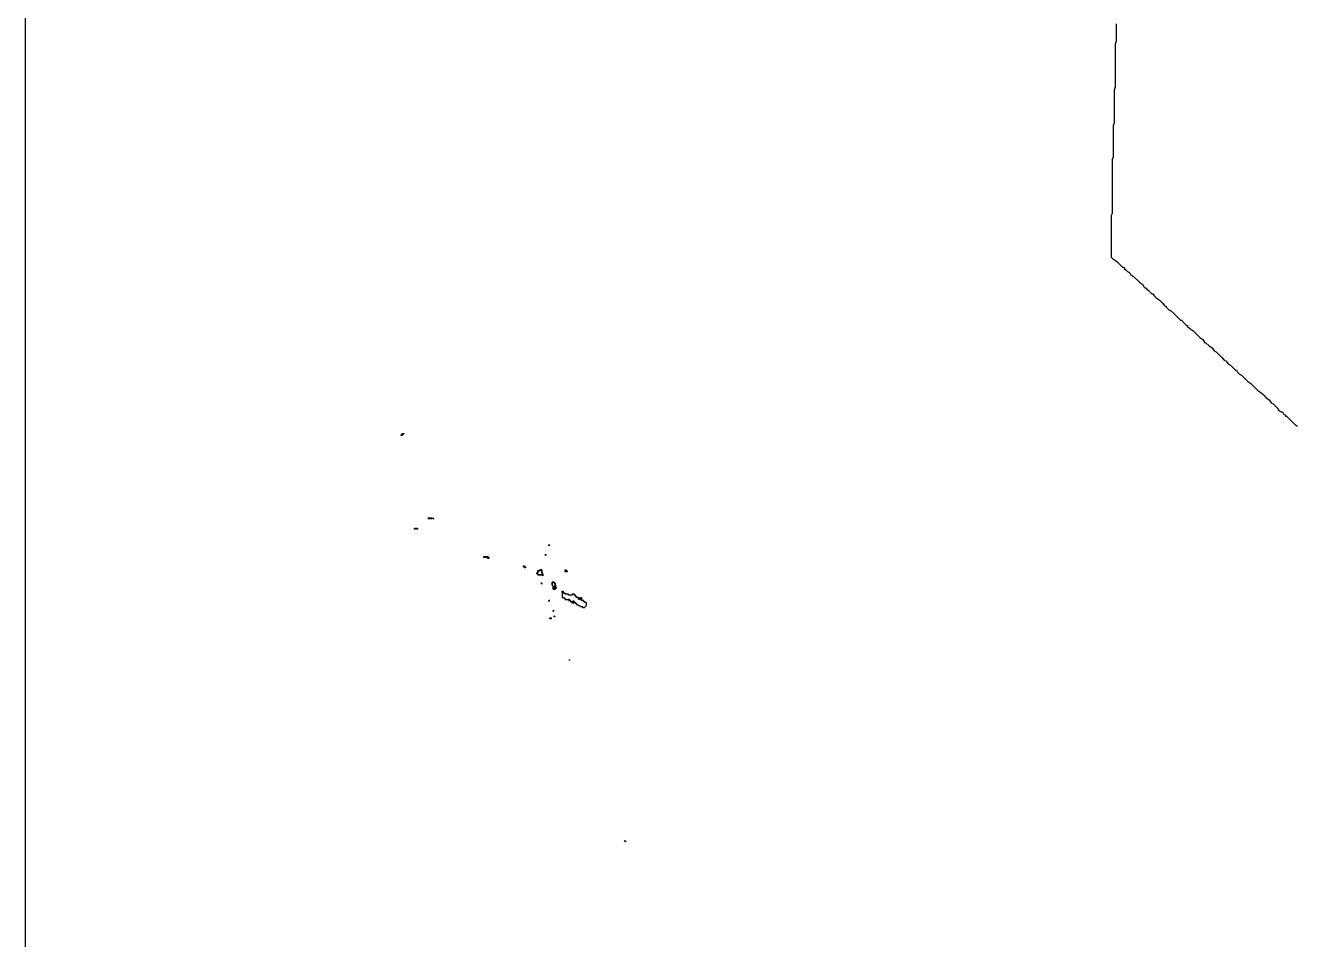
# Model space of a CAD drawing. Extents: x 7 to 605, y 7 to 778.
# Drawn here: x 6.7 to 305.9, y 347.2 to 562.7 of the extents above; entities that cross this region are included whole.
import ezdxf

# ---------------------------------------------------------------- set-up
doc = ezdxf.new("R2010")
doc.units = 0
doc.header["$MEASUREMENT"] = 0
doc.layers.add('STATE', color=7, linetype='CONTINUOUS')

# ---------------------------------------------------------------- blocks, each defined once
blk = doc.blocks.new('BLOCK_2')
at = {"layer": 'STATE'}
for points in [[(6.72, 7.12), (6.72, 778.08), (605.17, 778.08), (605.17, 7.12), (6.72, 7.12)], [(95.26, 466.05), (95.26, 466.29), (95.5, 466.29), (95.5, 466.53), (95.74, 466.53), (95.98, 466.53), (95.74, 466.29), (95.5, 466.29), (95.5, 466.05), (95.26, 466.05)], [(101.74, 446.36), (101.5, 446.6), (101.74, 446.6), (101.98, 446.6), (102.22, 446.6), (102.46, 446.6), (102.46, 446.36), (101.98, 446.36), (101.74, 446.36)], [(102.7, 446.36), (102.7, 446.6), (102.94, 446.36), (102.7, 446.36)], [(98.38, 443.96), (98.38, 444.2), (98.62, 444.2), (98.86, 444.2), (99.1, 444.2), (99.1, 443.96), (98.86, 443.96), (98.62, 443.96), (98.38, 443.96)], [(130.06, 440.12), (130.06, 440.36), (130.3, 440.12), (130.06, 440.12)], [(115.66, 437), (115.66, 437.24), (115.42, 437.24), (115.18, 437.24), (114.94, 437.24), (114.7, 437.24), (114.7, 437.48), (114.94, 437.48), (115.18, 437.48), (115.42, 437.48), (115.66, 437.48), (115.9, 437.24), (115.9, 437), (115.66, 437)], [(129.34, 437.72), (129.1, 437.96), (129.34, 437.96), (129.34, 437.72)], [(124.06, 435.08), (124.06, 435.32), (124.3, 435.32), (124.3, 435.08), (124.06, 435.08)], [(124.3, 434.84), (124.3, 435.08), (124.54, 435.08), (124.54, 434.84), (124.3, 434.84)], [(128.62, 432.92), (128.38, 433.16), (128.14, 433.16), (127.9, 433.16), (127.66, 433.16), (127.42, 433.16), (127.42, 433.4), (127.18, 433.4), (127.18, 433.64), (127.42, 433.64), (127.42, 433.88), (127.42, 434.12), (127.66, 434.12), (127.9, 434.12), (127.9, 434.36), (128.14, 434.36), (128.38, 434.36), (128.38, 434.12), (128.38, 433.88), (128.38, 433.64), (128.62, 433.64), (128.38, 433.4), (128.62, 433.4), (128.62, 433.16), (128.62, 432.92)], [(133.9, 434.12), (133.9, 434.36), (134.14, 434.36), (134.14, 434.12), (134.38, 434.12), (134.38, 433.88), (134.14, 433.88), (133.9, 433.88), (133.9, 434.12)], [(130.78, 431.24), (130.78, 431.48), (131.02, 431.48), (131.26, 431.48), (131.26, 431.24), (131.5, 431.24), (131.5, 431), (131.5, 430.76), (131.74, 430.52), (131.5, 430.52), (131.26, 430.52), (131.26, 430.28), (131.26, 430.04), (131.5, 430.04), (131.5, 430.28), (131.74, 430.28), (131.74, 430.04), (131.5, 430.04), (131.5, 429.8), (131.26, 429.8), (131.02, 429.8), (131.02, 430.04), (131.02, 430.28), (131.02, 430.52), (130.78, 430.76), (130.78, 431), (130.78, 431.24)], [(133.18, 429.08), (133.18, 429.32), (133.42, 429.32), (133.42, 429.08), (133.18, 429.08)], [(135.33, 426.68), (135.58, 426.92), (135.58, 426.68), (135.33, 426.68)], [(135.81, 426.44), (135.58, 426.68), (135.81, 426.68), (135.81, 426.44)], [(137.49, 427.64), (137.49, 427.88), (137.73, 427.88), (137.73, 427.64), (137.49, 427.64)], [(130.3, 422.84), (130.3, 423.08), (130.54, 423.08), (130.54, 422.84), (130.3, 422.84)], [(131.02, 424.76), (131.26, 424.76), (131.02, 424.52), (131.02, 424.76)], [(131.26, 423.32), (131.26, 423.56), (131.5, 423.32), (131.26, 423.32)], [(148.05, 370.28), (147.81, 370.52), (148.05, 370.52), (148.05, 370.28)]]:
    blk.add_lwpolyline(points, dxfattribs=at)
at = {"layer": 'STATE', "color": 2}
for points in [[(263.71, 563.02), (263.71, 562.3), (263.71, 561.34), (263.71, 560.38), (263.71, 560.14), (263.71, 559.66), (263.71, 558.94), (263.47, 558.22), (263.47, 557.26), (263.47, 556.54), (263.47, 555.58), (263.47, 554.86), (263.47, 554.62), (263.47, 554.38), (263.47, 554.14), (263.47, 553.66), (263.47, 552.7), (263.47, 552.22), (263.47, 551.74), (263.47, 551.5), (263.47, 550.78), (263.47, 550.54), (263.47, 550.06), (263.47, 549.1), (263.47, 548.14), (263.23, 547.42), (263.23, 547.17), (263.23, 546.21), (263.23, 545.5), (263.23, 545.25), (263.23, 544.77), (263.23, 544.53), (263.23, 544.29), (263.23, 544.05), (263.23, 543.81), (263.23, 543.09), (263.23, 542.85), (263.23, 542.61), (263.23, 541.89), (263.23, 541.65), (263.23, 540.93), (263.23, 540.69), (263.23, 540.45), (263.23, 540.21), (263.23, 539.73), (262.99, 539.01), (262.99, 538.29), (262.99, 537.33), (262.99, 536.85), (262.99, 535.89), (262.99, 535.17), (262.99, 534.69), (262.99, 534.45), (262.99, 533.97), (262.99, 533.25), (262.99, 532.29), (262.99, 531.57), (262.75, 531.09), (262.75, 530.85), (262.75, 530.13), (262.75, 529.89), (262.75, 529.17), (262.75, 528.21), (262.75, 527.49), (262.75, 526.77), (262.75, 526.05), (262.75, 525.57), (262.75, 525.33), (262.75, 525.09), (262.75, 524.61), (262.75, 524.13), (262.75, 523.89), (262.75, 523.65), (262.75, 523.17), (262.75, 522.21), (262.75, 521.25), (262.75, 520.53), (262.75, 520.29), (262.75, 519.57), (262.75, 519.09), (262.75, 518.37), (262.51, 517.89), (262.51, 517.17), (262.51, 516.69), (262.51, 515.97), (262.51, 515.25), (262.51, 514.77), (262.51, 514.29), (262.51, 513.57), (262.51, 512.85), (262.51, 512.61), (262.51, 511.65), (262.51, 510.69), (262.51, 509.97), (262.51, 509.01), (262.51, 508.53), (262.51, 508.05), (262.99, 507.57), (263.47, 507.33), (263.95, 506.85), (264.43, 506.37), (265.15, 505.65), (265.39, 505.65), (265.63, 505.41), (265.63, 505.17), (265.87, 505.17), (266.11, 504.93), (266.35, 504.69), (266.83, 504.45), (267.07, 503.97), (267.79, 503.49), (268.03, 503.25), (268.75, 502.53), (269.23, 502.05), (269.95, 501.57), (270.19, 501.09), (270.43, 500.85), (270.67, 500.85), (270.91, 500.61), (270.91, 500.37), (271.15, 500.37), (271.63, 499.89), (272.11, 499.41), (272.35, 499.41), (272.59, 498.93), (273.07, 498.45), (273.79, 497.97), (274.03, 497.73), (274.51, 497.25), (274.99, 496.77), (275.23, 496.53), (275.47, 496.53), (275.47, 496.29), (275.71, 496.05), (275.95, 495.81), (276.19, 495.57), (276.43, 495.57), (277.15, 494.85), (277.87, 494.13), (278.35, 493.65), (278.83, 493.17), (279.07, 493.17), (279.79, 492.45), (280.27, 491.97), (280.51, 491.97), (280.51, 491.73), (280.99, 491.25), (281.71, 490.77), (281.95, 490.53), (282.19, 490.29), (282.67, 489.81), (282.91, 489.57), (283.39, 489.09), (284.11, 488.61), (284.59, 487.89), (284.83, 487.89), (285.55, 487.17), (286.27, 486.69), (286.75, 485.97), (287.23, 485.73), (287.71, 485.25), (288.19, 484.77), (288.67, 484.29), (289.15, 483.81), (289.63, 483.57), (289.63, 483.33), (289.87, 483.33), (289.87, 483.09), (290.59, 482.61), (290.83, 482.37), (291.31, 481.89), (291.55, 481.65), (291.79, 481.41), (292.03, 481.41), (292.27, 480.93), (292.75, 480.45), (293.23, 480.21), (293.95, 479.49), (294.67, 478.77), (295.39, 478.29), (295.87, 477.81), (296.35, 477.33), (296.83, 476.85), (297.07, 476.61), (297.79, 476.13), (298.27, 475.65), (298.51, 475.41), (298.99, 474.93), (299.71, 474.45), (300.19, 473.73), (300.67, 473.49), (301.15, 473.01), (301.86, 472.29), (301.86, 472.05), (302.58, 471.57), (302.82, 471.57), (303.06, 471.09), (303.54, 470.85), (303.54, 470.61), (303.78, 470.61), (304.26, 470.13), (304.74, 469.65), (304.98, 469.41), (305.22, 469.17), (305.7, 468.69), (306.42, 468.21)], [(137.73, 427.4), (137.73, 427.64), (137.49, 427.64), (137.49, 427.88), (137.73, 427.88), (137.73, 427.64), (137.73, 427.4)]]:
    blk.add_lwpolyline(points, dxfattribs=at)
for points, knots in [([(124.3, 435.08), (124.3, 435.08), (124.3, 435.32), (124.3, 435.32), (124.3, 435.32), (124.3, 435.08), (124.3, 435.08)], [0, 0, 0, 0, 1, 1, 1, 2, 2, 2, 2]), ([(128.14, 434.36), (128.14, 434.36), (128.38, 434.36), (128.38, 434.36), (128.38, 434.36), (128.38, 434.12), (128.38, 434.12), (128.38, 434.12), (128.38, 433.88), (128.38, 433.88), (128.38, 433.88), (128.38, 433.64), (128.38, 433.64), (128.38, 433.64), (128.62, 433.64), (128.62, 433.64), (128.62, 433.64), (128.38, 433.4), (128.38, 433.4), (128.38, 433.4), (128.62, 433.4), (128.62, 433.4), (128.62, 433.4), (128.62, 433.16), (128.62, 433.16), (128.62, 433.16), (128.62, 432.92), (128.62, 432.92), (128.62, 432.92), (128.38, 433.16), (128.38, 433.16), (128.38, 433.16), (128.14, 433.16), (128.14, 433.16), (128.14, 433.16), (127.9, 433.16), (127.9, 433.16), (127.9, 433.16), (127.66, 433.16), (127.66, 433.16), (127.66, 433.16), (127.42, 433.16), (127.42, 433.16), (127.42, 433.16), (127.42, 433.4), (127.42, 433.4), (127.42, 433.4), (127.18, 433.4), (127.18, 433.4), (127.18, 433.4), (127.42, 433.4), (127.42, 433.4), (127.42, 433.4), (127.18, 433.4), (127.18, 433.4), (127.18, 433.4), (127.18, 433.64), (127.18, 433.64), (127.18, 433.64), (127.42, 433.64), (127.42, 433.64), (127.42, 433.64), (127.42, 433.88), (127.42, 433.88), (127.42, 433.88), (127.42, 434.12), (127.42, 434.12), (127.42, 434.12), (127.66, 434.12), (127.66, 434.12), (127.66, 434.12), (127.9, 434.12), (127.9, 434.12), (127.9, 434.12), (127.9, 434.36), (127.9, 434.36), (127.9, 434.36), (128.14, 434.36), (128.14, 434.36)], [0, 0, 0, 0, 1, 1, 1, 2, 2, 2, 3, 3, 3, 4, 4, 4, 5, 5, 5, 6, 6, 6, 7, 7, 7, 8, 8, 8, 9, 9, 9, 10, 10, 10, 11, 11, 11, 12, 12, 12, 13, 13, 13, 14, 14, 14, 15, 15, 15, 16, 16, 16, 17, 17, 17, 18, 18, 18, 19, 19, 19, 20, 20, 20, 21, 21, 21, 22, 22, 22, 23, 23, 23, 24, 24, 24, 25, 25, 25, 26, 26, 26, 26]), ([(128.14, 431.24), (128.14, 431.24), (128.38, 431.24), (128.38, 431.24), (128.38, 431.24), (128.38, 431), (128.38, 431), (128.38, 431), (128.38, 431.24), (128.38, 431.24), (128.38, 431.24), (128.14, 431.24), (128.14, 431.24)], [0, 0, 0, 0, 1, 1, 1, 2, 2, 2, 3, 3, 3, 4, 4, 4, 4]), ([(131.26, 431.24), (131.26, 431.24), (131.5, 431.24), (131.5, 431.24), (131.5, 431.24), (131.26, 431.24), (131.26, 431.24), (131.26, 431.24), (131.5, 431.24), (131.5, 431.24), (131.5, 431.24), (131.5, 431), (131.5, 431), (131.5, 431), (131.5, 430.76), (131.5, 430.76), (131.5, 430.76), (131.74, 430.52), (131.74, 430.52), (131.74, 430.52), (131.5, 430.52), (131.5, 430.52), (131.5, 430.52), (131.5, 430.76), (131.5, 430.76), (131.5, 430.76), (131.5, 430.52), (131.5, 430.52), (131.5, 430.52), (131.26, 430.52), (131.26, 430.52), (131.26, 430.52), (131.26, 430.28), (131.26, 430.28), (131.26, 430.28), (131.02, 430.28), (131.02, 430.28), (131.02, 430.28), (131.26, 430.28), (131.26, 430.28), (131.26, 430.28), (131.26, 430.04), (131.26, 430.04), (131.26, 430.04), (131.5, 430.04), (131.5, 430.04), (131.5, 430.04), (131.5, 430.28), (131.5, 430.28), (131.5, 430.28), (131.74, 430.28), (131.74, 430.28), (131.74, 430.28), (131.74, 430.04), (131.74, 430.04), (131.74, 430.04), (131.5, 430.04), (131.5, 430.04), (131.5, 430.04), (131.74, 430.04), (131.74, 430.04), (131.74, 430.04), (131.5, 430.04), (131.5, 430.04), (131.5, 430.04), (131.5, 429.8), (131.5, 429.8), (131.5, 429.8), (131.26, 429.8), (131.26, 429.8), (131.26, 429.8), (131.02, 429.8), (131.02, 429.8), (131.02, 429.8), (131.02, 430.04), (131.02, 430.04), (131.02, 430.04), (131.02, 430.28), (131.02, 430.28), (131.02, 430.28), (131.02, 430.52), (131.02, 430.52), (131.02, 430.52), (130.78, 430.76), (130.78, 430.76), (130.78, 430.76), (130.78, 431), (130.78, 431), (130.78, 431), (130.78, 431.24), (130.78, 431.24), (130.78, 431.24), (130.78, 431.48), (130.78, 431.48), (130.78, 431.48), (131.02, 431.48), (131.02, 431.48), (131.02, 431.48), (131.26, 431.48), (131.26, 431.48), (131.26, 431.48), (131.26, 431.24), (131.26, 431.24)], [0, 0, 0, 0, 1, 1, 1, 2, 2, 2, 3, 3, 3, 4, 4, 4, 5, 5, 5, 6, 6, 6, 7, 7, 7, 8, 8, 8, 9, 9, 9, 10, 10, 10, 11, 11, 11, 12, 12, 12, 13, 13, 13, 14, 14, 14, 15, 15, 15, 16, 16, 16, 17, 17, 17, 18, 18, 18, 19, 19, 19, 20, 20, 20, 21, 21, 21, 22, 22, 22, 23, 23, 23, 24, 24, 24, 25, 25, 25, 26, 26, 26, 27, 27, 27, 28, 28, 28, 29, 29, 29, 30, 30, 30, 31, 31, 31, 32, 32, 32, 33, 33, 33, 34, 34, 34, 34]), ([(133.42, 428.84), (133.42, 428.84), (133.66, 428.84), (133.66, 428.84), (133.66, 428.84), (133.9, 428.84), (133.9, 428.84), (133.9, 428.84), (133.9, 428.6), (133.9, 428.6), (133.9, 428.6), (134.14, 428.6), (134.14, 428.6), (134.14, 428.6), (134.38, 428.6), (134.38, 428.6), (134.38, 428.6), (134.62, 428.6), (134.62, 428.6), (134.62, 428.6), (134.62, 428.36), (134.62, 428.36), (134.62, 428.36), (134.86, 428.36), (134.86, 428.36), (134.86, 428.36), (135.1, 428.36), (135.1, 428.36), (135.1, 428.36), (135.33, 428.36), (135.33, 428.36), (135.33, 428.36), (135.58, 428.6), (135.58, 428.6), (135.58, 428.6), (135.58, 428.36), (135.58, 428.36), (135.58, 428.36), (135.58, 428.6), (135.58, 428.6), (135.58, 428.6), (135.58, 428.36), (135.58, 428.36), (135.58, 428.36), (135.58, 428.6), (135.58, 428.6), (135.58, 428.6), (135.81, 428.6), (135.81, 428.6), (135.81, 428.6), (136.06, 428.6), (136.06, 428.6), (136.06, 428.6), (136.06, 428.36), (136.06, 428.36), (136.06, 428.36), (136.29, 428.36), (136.29, 428.36), (136.29, 428.36), (136.29, 428.12), (136.29, 428.12), (136.29, 428.12), (136.54, 428.12), (136.54, 428.12), (136.54, 428.12), (136.29, 428.12), (136.29, 428.12), (136.29, 428.12), (136.54, 428.12), (136.54, 428.12), (136.54, 428.12), (136.54, 427.88), (136.54, 427.88), (136.54, 427.88), (136.77, 427.88), (136.77, 427.88), (136.77, 427.88), (137.02, 427.88), (137.02, 427.88), (137.02, 427.88), (137.02, 427.64), (137.02, 427.64), (137.02, 427.64), (137.02, 427.4), (137.02, 427.4), (137.02, 427.4), (137.02, 427.88), (137.02, 427.88), (137.02, 427.88), (137.25, 427.64), (137.25, 427.64), (137.25, 427.64), (137.25, 427.4), (137.25, 427.4), (137.25, 427.4), (137.49, 427.4), (137.49, 427.4), (137.49, 427.4), (137.73, 427.4), (137.73, 427.4), (137.73, 427.4), (137.73, 427.16), (137.73, 427.16), (137.73, 427.16), (137.73, 427.4), (137.73, 427.4), (137.73, 427.4), (137.73, 427.16), (137.73, 427.16), (137.73, 427.16), (137.97, 427.16), (137.97, 427.16), (137.97, 427.16), (138.21, 427.16), (138.21, 427.16), (138.21, 427.16), (138.21, 426.92), (138.21, 426.92), (138.21, 426.92), (138.45, 426.92), (138.45, 426.92), (138.45, 426.92), (138.45, 426.68), (138.45, 426.68), (138.45, 426.68), (138.69, 426.68), (138.69, 426.68), (138.69, 426.68), (138.93, 426.68), (138.93, 426.68), (138.93, 426.68), (138.93, 426.44), (138.93, 426.44), (138.93, 426.44), (138.93, 426.2), (138.93, 426.2), (138.93, 426.2), (138.93, 425.96), (138.93, 425.96), (138.93, 425.96), (138.69, 425.72), (138.69, 425.72), (138.69, 425.72), (138.45, 425.48), (138.45, 425.48), (138.45, 425.48), (138.21, 425.48), (138.21, 425.48), (138.21, 425.48), (137.97, 425.48), (137.97, 425.48), (137.97, 425.48), (137.97, 425.72), (137.97, 425.72), (137.97, 425.72), (137.73, 425.72), (137.73, 425.72), (137.73, 425.72), (137.49, 425.72), (137.49, 425.72), (137.49, 425.72), (137.25, 425.96), (137.25, 425.96), (137.25, 425.96), (137.02, 425.96), (137.02, 425.96), (137.02, 425.96), (136.77, 426.2), (136.77, 426.2), (136.77, 426.2), (136.54, 426.2), (136.54, 426.2), (136.54, 426.2), (136.54, 426.44), (136.54, 426.44), (136.54, 426.44), (136.29, 426.44), (136.29, 426.44), (136.29, 426.44), (136.29, 426.68), (136.29, 426.68), (136.29, 426.68), (136.06, 426.68), (136.06, 426.68), (136.06, 426.68), (136.06, 426.92), (136.06, 426.92), (136.06, 426.92), (136.06, 426.68), (136.06, 426.68), (136.06, 426.68), (135.81, 426.68), (135.81, 426.68), (135.81, 426.68), (135.81, 426.92), (135.81, 426.92), (135.81, 426.92), (135.81, 427.16), (135.81, 427.16), (135.81, 427.16), (135.81, 426.92), (135.81, 426.92), (135.81, 426.92), (135.58, 426.92), (135.58, 426.92), (135.58, 426.92), (135.33, 426.92), (135.33, 426.92), (135.33, 426.92), (135.1, 426.92), (135.1, 426.92), (135.1, 426.92), (135.1, 427.16), (135.1, 427.16), (135.1, 427.16), (134.86, 427.16), (134.86, 427.16), (134.86, 427.16), (134.62, 427.16), (134.62, 427.16), (134.62, 427.16), (134.86, 427.16), (134.86, 427.16), (134.86, 427.16), (134.86, 427.4), (134.86, 427.4), (134.86, 427.4), (134.62, 427.4), (134.62, 427.4), (134.62, 427.4), (134.86, 427.4), (134.86, 427.4), (134.86, 427.4), (134.62, 427.4), (134.62, 427.4), (134.62, 427.4), (134.38, 427.4), (134.38, 427.4), (134.38, 427.4), (134.14, 427.4), (134.14, 427.4), (134.14, 427.4), (133.9, 427.4), (133.9, 427.4), (133.9, 427.4), (133.9, 427.64), (133.9, 427.64), (133.9, 427.64), (133.66, 427.64), (133.66, 427.64), (133.66, 427.64), (133.66, 427.88), (133.66, 427.88), (133.66, 427.88), (133.42, 427.88), (133.42, 427.88), (133.42, 427.88), (133.18, 427.88), (133.18, 427.88), (133.18, 427.88), (133.18, 428.12), (133.18, 428.12), (133.18, 428.12), (133.18, 428.36), (133.18, 428.36), (133.18, 428.36), (133.18, 428.6), (133.18, 428.6), (133.18, 428.6), (133.18, 428.84), (133.18, 428.84), (133.18, 428.84), (133.18, 429.08), (133.18, 429.08), (133.18, 429.08), (133.42, 428.84), (133.42, 428.84)], [0, 0, 0, 0, 1, 1, 1, 2, 2, 2, 3, 3, 3, 4, 4, 4, 5, 5, 5, 6, 6, 6, 7, 7, 7, 8, 8, 8, 9, 9, 9, 10, 10, 10, 11, 11, 11, 12, 12, 12, 13, 13, 13, 14, 14, 14, 15, 15, 15, 16, 16, 16, 17, 17, 17, 18, 18, 18, 19, 19, 19, 20, 20, 20, 21, 21, 21, 22, 22, 22, 23, 23, 23, 24, 24, 24, 25, 25, 25, 26, 26, 26, 27, 27, 27, 28, 28, 28, 29, 29, 29, 30, 30, 30, 31, 31, 31, 32, 32, 32, 33, 33, 33, 34, 34, 34, 35, 35, 35, 36, 36, 36, 37, 37, 37, 38, 38, 38, 39, 39, 39, 40, 40, 40, 41, 41, 41, 42, 42, 42, 43, 43, 43, 44, 44, 44, 45, 45, 45, 46, 46, 46, 47, 47, 47, 48, 48, 48, 49, 49, 49, 50, 50, 50, 51, 51, 51, 52, 52, 52, 53, 53, 53, 54, 54, 54, 55, 55, 55, 56, 56, 56, 57, 57, 57, 58, 58, 58, 59, 59, 59, 60, 60, 60, 61, 61, 61, 62, 62, 62, 63, 63, 63, 64, 64, 64, 65, 65, 65, 66, 66, 66, 67, 67, 67, 68, 68, 68, 69, 69, 69, 70, 70, 70, 71, 71, 71, 72, 72, 72, 73, 73, 73, 74, 74, 74, 75, 75, 75, 76, 76, 76, 77, 77, 77, 78, 78, 78, 79, 79, 79, 80, 80, 80, 81, 81, 81, 82, 82, 82, 83, 83, 83, 84, 84, 84, 85, 85, 85, 86, 86, 86, 87, 87, 87, 88, 88, 88, 89, 89, 89, 90, 90, 90, 91, 91, 91, 92, 92, 92, 92]), ([(130.3, 427.16), (130.3, 427.16), (130.06, 427.16), (130.06, 427.16), (130.06, 427.16), (130.06, 426.92), (130.06, 426.92), (130.06, 426.92), (130.06, 427.16), (130.06, 427.16), (130.06, 427.16), (130.3, 427.16), (130.3, 427.16)], [0, 0, 0, 0, 1, 1, 1, 2, 2, 2, 3, 3, 3, 4, 4, 4, 4]), ([(135.58, 426.92), (135.58, 426.92), (135.58, 426.68), (135.58, 426.68), (135.58, 426.68), (135.58, 426.92), (135.58, 426.92), (135.58, 426.92), (135.58, 426.68), (135.58, 426.68), (135.58, 426.68), (135.81, 426.68), (135.81, 426.68), (135.81, 426.68), (135.81, 426.44), (135.81, 426.44), (135.81, 426.44), (135.58, 426.68), (135.58, 426.68), (135.58, 426.68), (135.33, 426.68), (135.33, 426.68), (135.33, 426.68), (135.58, 426.92), (135.58, 426.92)], [0, 0, 0, 0, 1, 1, 1, 2, 2, 2, 3, 3, 3, 4, 4, 4, 5, 5, 5, 6, 6, 6, 7, 7, 7, 8, 8, 8, 8]), ([(134.86, 413), (134.86, 413), (134.86, 413.24), (134.86, 413.24), (134.86, 413.24), (134.86, 413), (134.86, 413)], [0, 0, 0, 0, 1, 1, 1, 2, 2, 2, 2])]:
    blk.add_open_spline(points, degree=3, knots=knots, dxfattribs=at)

msp = doc.modelspace()

# ---------------------------------------------------------------- block references
at = {"layer": 'STATE'}
msp.add_blockref('BLOCK_2', (0, 0), dxfattribs=at)

doc.saveas('drawing.dxf')
